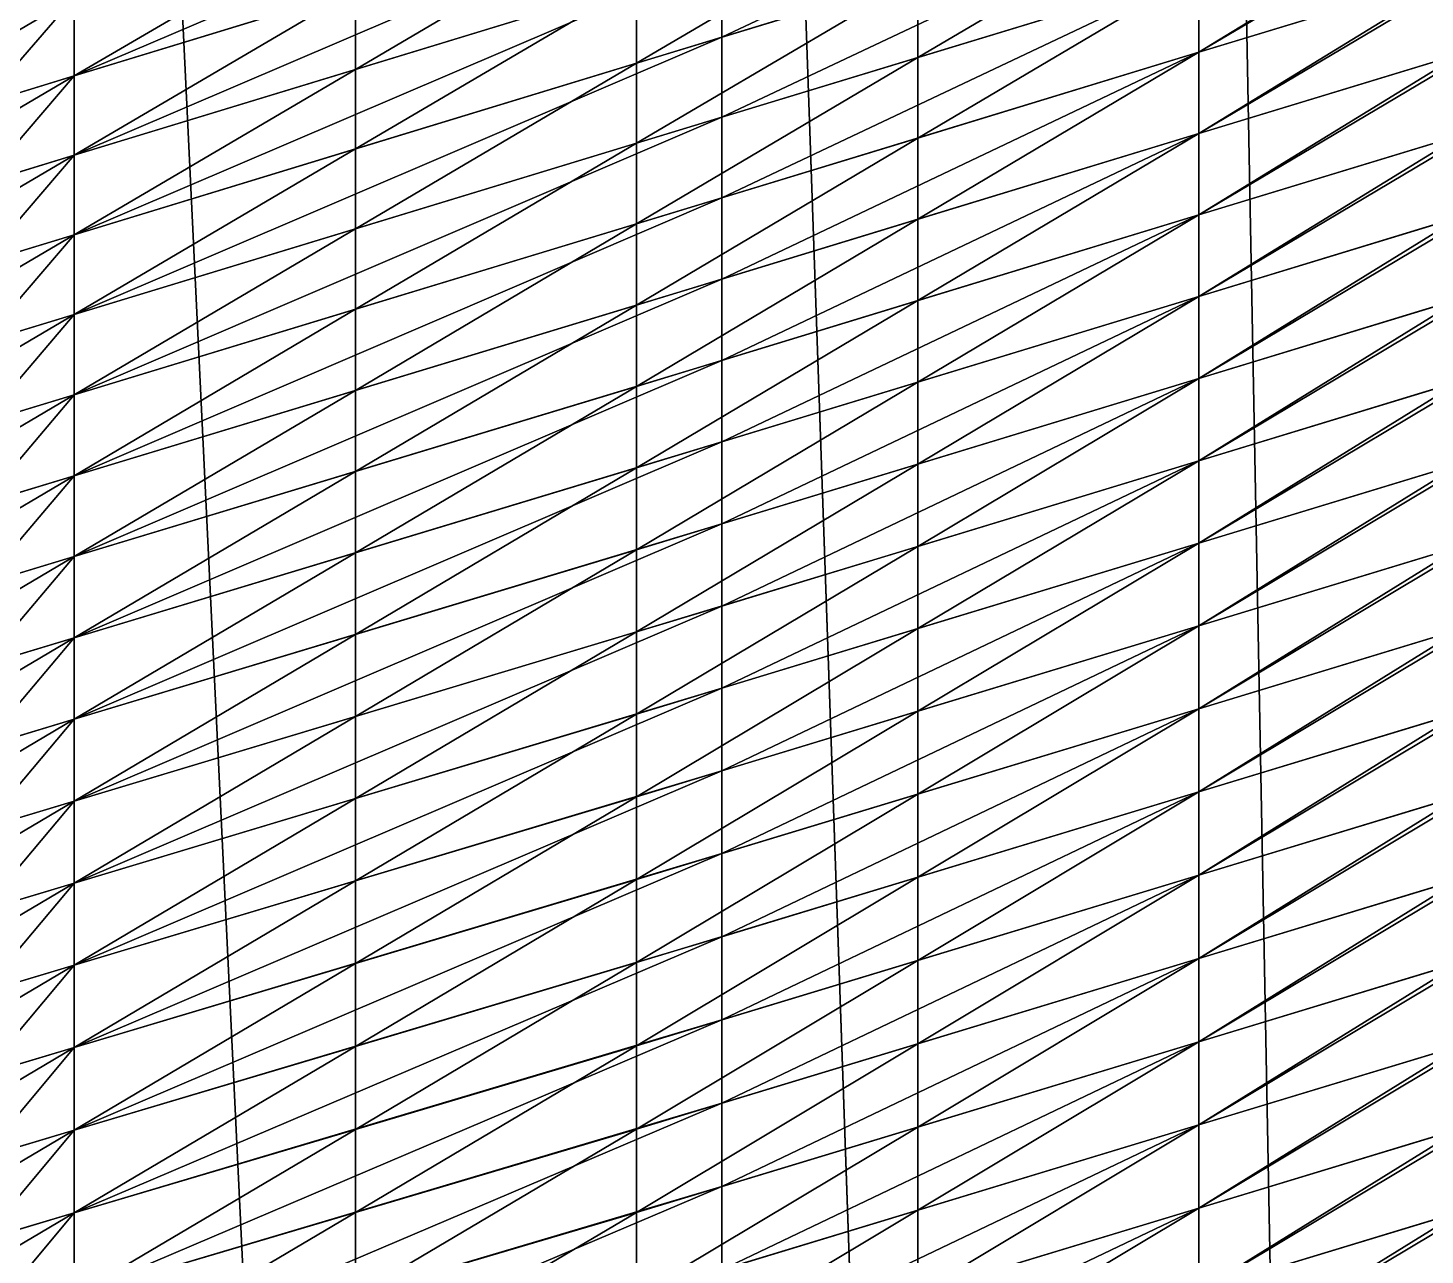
# Model space of a CAD drawing. Header units: metres. Extents: x -3 to 177, y -14 to 14.
# Drawn here: x 11.737 to 14.407, y 6.037 to 8.383 of the extents above; entities that cross this region are included whole.
import ezdxf

# ---------------------------------------------------------------- set-up
doc = ezdxf.new("R2010")
doc.units = ezdxf.units.M
doc.layers.add('ENGINE_ROOM', color=7, linetype='Continuous', true_color=0xa1acbe)
doc.layers.add('HULL', color=7, linetype='Continuous', true_color=0x528ba5)

msp = doc.modelspace()

# ---------------------------------------------------------------- linework, layer by layer
at = {"layer": 'ENGINE_ROOM'}
for points in [[(13.975, 13.1828, 14.6475), (14.4778, -13.271, 14.644), (14.4778, 13.271, 14.644)], [(13.0631, 13.0226, 14.6539), (13.975, -13.1828, 14.6475), (13.975, 13.1828, 14.6475)], [(13.975, 13.1828, 14.6475), (13.975, -13.1828, 14.6475), (14.4778, -13.271, 14.644)], [(11.825, 12.714, 14.6662), (13.0631, -13.0226, 14.6539), (13.0631, 13.0226, 14.6539)], [(13.0631, 13.0226, 14.6539), (13.0631, -13.0226, 14.6539), (13.975, -13.1828, 14.6475)], [(11.6483, 12.668, 14.6681), (11.825, -12.714, 14.6662), (11.825, 12.714, 14.6662)], [(11.825, 12.714, 14.6662), (11.825, -12.714, 14.6662), (13.0631, -13.0226, 14.6539)], [(11.6483, 12.668, 14.6681), (11.6483, -12.668, 14.6681), (11.825, -12.714, 14.6662)], [(11.825, 8.2912, 7.3056), (11.825, 8.4409, 7.3738), (13.0631, 8.8197, 7.2317)], [(11.825, 8.2912, 7.3056), (13.0631, 8.8197, 7.2317), (13.0631, 8.67, 7.1599)], [(13.0631, 8.3653, 7.028), (13.0631, 8.5178, 7.0936), (13.975, 8.7957, 6.9737)], [(13.0631, 8.3653, 7.028), (13.975, 8.7957, 6.9737), (13.975, 8.6433, 6.9059)], [(11.825, 8.1396, 7.2415), (11.825, 8.2912, 7.3056), (13.0631, 8.67, 7.1599)], [(11.825, 8.1396, 7.2415), (13.0631, 8.67, 7.1599), (13.0631, 8.5178, 7.0936)], [(13.0631, 8.2124, 6.9632), (13.0631, 8.3653, 7.028), (13.975, 8.6433, 6.9059)], [(13.0631, 8.2124, 6.9632), (13.975, 8.6433, 6.9059), (13.975, 8.4904, 6.8391)], [(13.975, 8.3364, 6.775), (13.975, 8.4904, 6.8391), (14.4778, 8.6436, 6.7707)], [(13.975, 8.3364, 6.775), (14.4778, 8.6436, 6.7707), (14.4778, 8.4897, 6.7052)], [(11.825, 7.9877, 7.1779), (11.825, 8.1396, 7.2415), (13.0631, 8.5178, 7.0936)], [(11.825, 7.9877, 7.1779), (13.0631, 8.5178, 7.0936), (13.0631, 8.3653, 7.028)], [(13.0631, 8.0583, 6.9016), (13.0631, 8.2124, 6.9632), (13.975, 8.4904, 6.8391)], [(13.0631, 8.0583, 6.9016), (13.975, 8.4904, 6.8391), (13.975, 8.3364, 6.775)], [(13.975, 8.181, 6.7143), (13.975, 8.3364, 6.775), (14.4778, 8.4897, 6.7052)], [(13.975, 8.181, 6.7143), (14.4778, 8.4897, 6.7052), (14.4778, 8.3343, 6.6432)], [(11.6483, 8.2371, 7.3261), (11.6483, 8.3868, 7.3938), (11.825, 8.4409, 7.3738)], [(11.6483, 8.2371, 7.3261), (11.825, 8.4409, 7.3738), (11.825, 8.2912, 7.3056)], [(11.825, 7.8353, 7.1159), (11.825, 7.9877, 7.1779), (13.0631, 8.3653, 7.028)], [(11.825, 7.8353, 7.1159), (13.0631, 8.3653, 7.028), (13.0631, 8.2124, 6.9632)], [(13.0631, 7.9029, 6.8433), (13.0631, 8.0583, 6.9016), (13.975, 8.3364, 6.775)], [(13.0631, 7.9029, 6.8433), (13.975, 8.3364, 6.775), (13.975, 8.181, 6.7143)], [(13.975, 8.0255, 6.6538), (13.975, 8.181, 6.7143), (14.4778, 8.3343, 6.6432)], [(13.975, 8.0255, 6.6538), (14.4778, 8.3343, 6.6432), (14.4778, 8.1789, 6.5813)], [(11.6483, 8.0856, 7.2623), (11.6483, 8.2371, 7.3261), (11.825, 8.2912, 7.3056)], [(11.6483, 8.0856, 7.2623), (11.825, 8.2912, 7.3056), (11.825, 8.1396, 7.2415)], [(11.825, 7.6816, 7.0569), (11.825, 7.8353, 7.1159), (13.0631, 8.2124, 6.9632)], [(11.825, 7.6816, 7.0569), (13.0631, 8.2124, 6.9632), (13.0631, 8.0583, 6.9016)], [(13.0631, 7.7474, 6.7852), (13.0631, 7.9029, 6.8433), (13.975, 8.181, 6.7143)], [(13.0631, 7.7474, 6.7852), (13.975, 8.181, 6.7143), (13.975, 8.0255, 6.6538)], [(13.975, 7.8697, 6.594), (13.975, 8.0255, 6.6538), (14.4778, 8.1789, 6.5813)], [(13.975, 7.8697, 6.594), (14.4778, 8.1789, 6.5813), (14.4778, 8.023, 6.5206)], [(11.6483, 7.9338, 7.1989), (11.6483, 8.0856, 7.2623), (11.825, 8.1396, 7.2415)], [(11.6483, 7.9338, 7.1989), (11.825, 8.1396, 7.2415), (11.825, 7.9877, 7.1779)], [(11.825, 7.5269, 7.0005), (11.825, 7.6816, 7.0569), (13.0631, 8.0583, 6.9016)], [(11.825, 7.5269, 7.0005), (13.0631, 8.0583, 6.9016), (13.0631, 7.9029, 6.8433)], [(13.0631, 7.5918, 6.7273), (13.0631, 7.7474, 6.7852), (13.975, 8.0255, 6.6538)], [(13.0631, 7.5918, 6.7273), (13.975, 8.0255, 6.6538), (13.975, 7.8697, 6.594)], [(13.975, 7.7128, 6.5374), (13.975, 7.8697, 6.594), (14.4778, 8.023, 6.5206)], [(13.975, 7.7128, 6.5374), (14.4778, 8.023, 6.5206), (14.4778, 7.866, 6.4627)], [(11.6483, 7.7814, 7.1373), (11.6483, 7.9338, 7.1989), (11.825, 7.9877, 7.1779)], [(11.6483, 7.7814, 7.1373), (11.825, 7.9877, 7.1779), (11.825, 7.8353, 7.1159)], [(11.825, 7.3721, 6.9445), (11.825, 7.5269, 7.0005), (13.0631, 7.9029, 6.8433)], [(11.825, 7.3721, 6.9445), (13.0631, 7.9029, 6.8433), (13.0631, 7.7474, 6.7852)], [(13.0631, 7.4349, 6.6729), (13.0631, 7.5918, 6.7273), (13.975, 7.8697, 6.594)], [(13.0631, 7.4349, 6.6729), (13.975, 7.8697, 6.594), (13.975, 7.7128, 6.5374)], [(13.975, 7.5555, 6.482), (13.975, 7.7128, 6.5374), (14.4778, 7.866, 6.4627)], [(13.975, 7.5555, 6.482), (14.4778, 7.866, 6.4627), (14.4778, 7.7086, 6.4061)], [(11.6483, 7.6279, 7.0787), (11.6483, 7.7814, 7.1373), (11.825, 7.8353, 7.1159)], [(11.6483, 7.6279, 7.0787), (11.825, 7.8353, 7.1159), (11.825, 7.6816, 7.0569)], [(11.825, 7.2171, 6.8892), (11.825, 7.3721, 6.9445), (13.0631, 7.7474, 6.7852)], [(11.825, 7.2171, 6.8892), (13.0631, 7.7474, 6.7852), (13.0631, 7.5918, 6.7273)], [(13.0631, 7.2777, 6.6196), (13.0631, 7.4349, 6.6729), (13.975, 7.7128, 6.5374)], [(13.0631, 7.2777, 6.6196), (13.975, 7.7128, 6.5374), (13.975, 7.5555, 6.482)], [(13.975, 7.3979, 6.4271), (13.975, 7.5555, 6.482), (14.4778, 7.7086, 6.4061)], [(13.975, 7.3979, 6.4271), (14.4778, 7.7086, 6.4061), (14.4778, 7.5509, 6.3502)], [(11.6483, 7.4733, 7.0226), (11.6483, 7.6279, 7.0787), (11.825, 7.6816, 7.0569)], [(11.6483, 7.4733, 7.0226), (11.825, 7.6816, 7.0569), (11.825, 7.5269, 7.0005)], [(11.825, 7.0611, 6.8368), (11.825, 7.2171, 6.8892), (13.0631, 7.5918, 6.7273)], [(11.825, 7.0611, 6.8368), (13.0631, 7.5918, 6.7273), (13.0631, 7.4349, 6.6729)], [(13.0631, 7.1204, 6.5665), (13.0631, 7.2777, 6.6196), (13.975, 7.5555, 6.482)], [(13.0631, 7.1204, 6.5665), (13.975, 7.5555, 6.482), (13.975, 7.3979, 6.4271)], [(13.975, 7.2399, 6.3736), (13.975, 7.3979, 6.4271), (14.4778, 7.5509, 6.3502)], [(13.975, 7.2399, 6.3736), (14.4778, 7.5509, 6.3502), (14.4778, 7.3928, 6.2956)], [(11.6483, 7.3186, 6.9668), (11.6483, 7.4733, 7.0226), (11.825, 7.5269, 7.0005)], [(11.6483, 7.3186, 6.9668), (11.825, 7.5269, 7.0005), (11.825, 7.3721, 6.9445)], [(11.825, 6.9046, 6.7855), (11.825, 7.0611, 6.8368), (13.0631, 7.4349, 6.6729)], [(11.825, 6.9046, 6.7855), (13.0631, 7.4349, 6.6729), (13.0631, 7.2777, 6.6196)], [(13.0631, 6.9626, 6.515), (13.0631, 7.1204, 6.5665), (13.975, 7.3979, 6.4271)], [(13.0631, 6.9626, 6.515), (13.975, 7.3979, 6.4271), (13.975, 7.2399, 6.3736)], [(11.6483, 7.1637, 6.912), (11.6483, 7.3186, 6.9668), (11.825, 7.3721, 6.9445)], [(11.6483, 7.1637, 6.912), (11.825, 7.3721, 6.9445), (11.825, 7.2171, 6.8892)], [(13.975, 7.0813, 6.3217), (13.975, 7.2399, 6.3736), (14.4778, 7.3928, 6.2956)], [(13.975, 7.0813, 6.3217), (14.4778, 7.3928, 6.2956), (14.4778, 7.2341, 6.2426)], [(11.825, 6.748, 6.7347), (11.825, 6.9046, 6.7855), (13.0631, 7.2777, 6.6196)], [(11.825, 6.748, 6.7347), (13.0631, 7.2777, 6.6196), (13.0631, 7.1204, 6.5665)], [(13.0631, 6.8042, 6.4652), (13.0631, 6.9626, 6.515), (13.975, 7.2399, 6.3736)], [(13.0631, 6.8042, 6.4652), (13.975, 7.2399, 6.3736), (13.975, 7.0813, 6.3217)], [(11.6483, 7.0078, 6.8597), (11.6483, 7.1637, 6.912), (11.825, 7.2171, 6.8892)], [(11.6483, 7.0078, 6.8597), (11.825, 7.2171, 6.8892), (11.825, 7.0611, 6.8368)], [(13.975, 6.9223, 6.2712), (13.975, 7.0813, 6.3217), (14.4778, 7.2341, 6.2426)], [(13.975, 6.9223, 6.2712), (14.4778, 7.2341, 6.2426), (14.4778, 7.0751, 6.1907)], [(11.825, 6.591, 6.6853), (11.825, 6.748, 6.7347), (13.0631, 7.1204, 6.5665)], [(11.825, 6.591, 6.6853), (13.0631, 7.1204, 6.5665), (13.0631, 6.9626, 6.515)], [(13.0631, 6.6453, 6.4171), (13.0631, 6.8042, 6.4652), (13.975, 7.0813, 6.3217)], [(13.0631, 6.6453, 6.4171), (13.975, 7.0813, 6.3217), (13.975, 6.9223, 6.2712)], [(11.6483, 6.8515, 6.8087), (11.6483, 7.0078, 6.8597), (11.825, 7.0611, 6.8368)], [(11.6483, 6.8515, 6.8087), (11.825, 7.0611, 6.8368), (11.825, 6.9046, 6.7855)], [(13.975, 6.7632, 6.221), (13.975, 6.9223, 6.2712), (14.4778, 7.0751, 6.1907)], [(13.975, 6.7632, 6.221), (14.4778, 7.0751, 6.1907), (14.4778, 6.9159, 6.1392)], [(11.825, 6.4334, 6.6378), (11.825, 6.591, 6.6853), (13.0631, 6.9626, 6.515)], [(11.825, 6.4334, 6.6378), (13.0631, 6.9626, 6.515), (13.0631, 6.8042, 6.4652)], [(13.0631, 6.4863, 6.3694), (13.0631, 6.6453, 6.4171), (13.975, 6.9223, 6.2712)], [(13.0631, 6.4863, 6.3694), (13.975, 6.9223, 6.2712), (13.975, 6.7632, 6.221)], [(11.6483, 6.695, 6.7583), (11.6483, 6.8515, 6.8087), (11.825, 6.9046, 6.7855)], [(11.6483, 6.695, 6.7583), (11.825, 6.9046, 6.7855), (11.825, 6.748, 6.7347)], [(13.975, 6.6039, 6.1715), (13.975, 6.7632, 6.221), (14.4778, 6.9159, 6.1392)], [(13.975, 6.6039, 6.1715), (14.4778, 6.9159, 6.1392), (14.4778, 6.7566, 6.0883)], [(11.825, 6.2754, 6.5918), (11.825, 6.4334, 6.6378), (13.0631, 6.8042, 6.4652)], [(11.825, 6.2754, 6.5918), (13.0631, 6.8042, 6.4652), (13.0631, 6.6453, 6.4171)], [(13.0631, 6.3271, 6.3226), (13.0631, 6.4863, 6.3694), (13.975, 6.7632, 6.221)], [(13.0631, 6.3271, 6.3226), (13.975, 6.7632, 6.221), (13.975, 6.6039, 6.1715)], [(11.6483, 6.5381, 6.7091), (11.6483, 6.695, 6.7583), (11.825, 6.748, 6.7347)], [(11.6483, 6.5381, 6.7091), (11.825, 6.748, 6.7347), (11.825, 6.591, 6.6853)], [(13.975, 6.4446, 6.1221), (13.975, 6.6039, 6.1715), (14.4778, 6.7566, 6.0883)], [(13.975, 6.4446, 6.1221), (14.4778, 6.7566, 6.0883), (14.4778, 6.5973, 6.0373)], [(11.825, 6.1172, 6.5462), (11.825, 6.2754, 6.5918), (13.0631, 6.6453, 6.4171)], [(11.825, 6.1172, 6.5462), (13.0631, 6.6453, 6.4171), (13.0631, 6.4863, 6.3694)], [(13.0631, 6.1678, 6.2758), (13.0631, 6.3271, 6.3226), (13.975, 6.6039, 6.1715)], [(13.0631, 6.1678, 6.2758), (13.975, 6.6039, 6.1715), (13.975, 6.4446, 6.1221)], [(13.975, 6.2854, 6.0722), (13.975, 6.4446, 6.1221), (14.4778, 6.5973, 6.0373)], [(13.975, 6.2854, 6.0722), (14.4778, 6.5973, 6.0373), (14.4778, 6.4381, 5.9859)], [(11.6483, 6.3806, 6.662), (11.6483, 6.5381, 6.7091), (11.825, 6.591, 6.6853)], [(11.6483, 6.3806, 6.662), (11.825, 6.591, 6.6853), (11.825, 6.4334, 6.6378)], [(11.825, 5.9587, 6.5017), (11.825, 6.1172, 6.5462), (13.0631, 6.4863, 6.3694)], [(11.825, 5.9587, 6.5017), (13.0631, 6.4863, 6.3694), (13.0631, 6.3271, 6.3226)], [(13.0631, 6.0086, 6.2287), (13.0631, 6.1678, 6.2758), (13.975, 6.4446, 6.1221)], [(13.0631, 6.0086, 6.2287), (13.975, 6.4446, 6.1221), (13.975, 6.2854, 6.0722)], [(13.975, 6.1265, 6.0215), (13.975, 6.2854, 6.0722), (14.4778, 6.4381, 5.9859)], [(13.975, 6.1265, 6.0215), (14.4778, 6.4381, 5.9859), (14.4778, 6.2792, 5.9338)], [(11.6483, 6.2227, 6.6162), (11.6483, 6.3806, 6.662), (11.825, 6.4334, 6.6378)], [(11.6483, 6.2227, 6.6162), (11.825, 6.4334, 6.6378), (11.825, 6.2754, 6.5918)], [(11.825, 5.8001, 6.4576), (11.825, 5.9587, 6.5017), (13.0631, 6.3271, 6.3226)], [(11.825, 5.8001, 6.4576), (13.0631, 6.3271, 6.3226), (13.0631, 6.1678, 6.2758)], [(13.0631, 5.8497, 6.1805), (13.0631, 6.0086, 6.2287), (13.975, 6.2854, 6.0722)], [(13.0631, 5.8497, 6.1805), (13.975, 6.2854, 6.0722), (13.975, 6.1265, 6.0215)], [(13.975, 5.9678, 5.9704), (13.975, 6.1265, 6.0215), (14.4778, 6.2792, 5.9338)], [(13.975, 5.9678, 5.9704), (14.4778, 6.2792, 5.9338), (14.4778, 6.1205, 5.881)], [(11.6483, 6.0647, 6.5708), (11.6483, 6.2227, 6.6162), (11.825, 6.2754, 6.5918)], [(11.6483, 6.0647, 6.5708), (11.825, 6.2754, 6.5918), (11.825, 6.1172, 6.5462)], [(11.825, 5.6416, 6.4133), (11.825, 5.8001, 6.4576), (13.0631, 6.1678, 6.2758)], [(11.825, 5.6416, 6.4133), (13.0631, 6.1678, 6.2758), (13.0631, 6.0086, 6.2287)], [(11.6483, 5.9063, 6.5267), (11.6483, 6.0647, 6.5708), (11.825, 6.1172, 6.5462)], [(11.6483, 5.9063, 6.5267), (11.825, 6.1172, 6.5462), (11.825, 5.9587, 6.5017)], [(13.0631, 5.6909, 6.1324), (13.0631, 5.8497, 6.1805), (13.975, 6.1265, 6.0215)], [(13.0631, 5.6909, 6.1324), (13.975, 6.1265, 6.0215), (13.975, 5.9678, 5.9704)], [(13.975, 5.8096, 5.9175), (13.975, 5.9678, 5.9704), (14.4778, 6.1205, 5.881)], [(13.975, 5.8096, 5.9175), (14.4778, 6.1205, 5.881), (14.4778, 5.9623, 5.8266)]]:
    msp.add_3dface(points, dxfattribs=at)
at = {"layer": 'HULL'}
for points in [[(13.975, 8.3364, 6.775), (13.975, 8.4904, 6.8391), (14.5125, 8.6542, 6.766)], [(13.975, 8.3364, 6.775), (14.5125, 8.6542, 6.766), (14.5125, 8.5003, 6.7004)], [(12.9, 8.3156, 7.0499), (12.9, 8.4681, 7.115), (13.4375, 8.6319, 7.0444)], [(12.9, 8.3156, 7.0499), (13.4375, 8.6319, 7.0444), (13.4375, 8.4794, 6.9779)], [(13.4375, 8.3266, 6.9123), (13.4375, 8.4794, 6.9779), (13.975, 8.6433, 6.9059)], [(13.4375, 8.3266, 6.9123), (13.975, 8.6433, 6.9059), (13.975, 8.4904, 6.8391)], [(11.825, 8.2912, 7.3056), (11.825, 8.4409, 7.3738), (12.3625, 8.6055, 7.3131)], [(11.825, 8.2912, 7.3056), (12.3625, 8.6055, 7.3131), (12.3625, 8.4558, 7.2432)], [(12.3625, 8.3038, 7.1783), (12.3625, 8.4558, 7.2432), (12.9, 8.6203, 7.1808)], [(12.3625, 8.3038, 7.1783), (12.9, 8.6203, 7.1808), (12.9, 8.4681, 7.115)], [(11.2875, 8.2764, 7.4346), (11.2875, 8.4254, 7.5029), (11.825, 8.5902, 7.4432)], [(11.2875, 8.2764, 7.4346), (11.825, 8.5902, 7.4432), (11.825, 8.4409, 7.3738)], [(13.975, 8.181, 6.7143), (13.975, 8.3364, 6.775), (14.5125, 8.5003, 6.7004)], [(13.975, 8.181, 6.7143), (14.5125, 8.5003, 6.7004), (14.5125, 8.3449, 6.6383)], [(12.3625, 8.1517, 7.1139), (12.3625, 8.3038, 7.1783), (12.9, 8.4681, 7.115)], [(12.3625, 8.1517, 7.1139), (12.9, 8.4681, 7.115), (12.9, 8.3156, 7.0499)], [(12.9, 8.1627, 6.9854), (12.9, 8.3156, 7.0499), (13.4375, 8.4794, 6.9779)], [(12.9, 8.1627, 6.9854), (13.4375, 8.4794, 6.9779), (13.4375, 8.3266, 6.9123)], [(13.4375, 8.1725, 6.8496), (13.4375, 8.3266, 6.9123), (13.975, 8.4904, 6.8391)], [(13.4375, 8.1725, 6.8496), (13.975, 8.4904, 6.8391), (13.975, 8.3364, 6.775)], [(11.2875, 8.1266, 7.3679), (11.2875, 8.2764, 7.4346), (11.825, 8.4409, 7.3738)], [(11.2875, 8.1266, 7.3679), (11.825, 8.4409, 7.3738), (11.825, 8.2912, 7.3056)], [(11.825, 8.1396, 7.2415), (11.825, 8.2912, 7.3056), (12.3625, 8.4558, 7.2432)], [(11.825, 8.1396, 7.2415), (12.3625, 8.4558, 7.2432), (12.3625, 8.3038, 7.1783)], [(13.4375, 8.0171, 6.7903), (13.4375, 8.1725, 6.8496), (13.975, 8.3364, 6.775)], [(13.4375, 8.0171, 6.7903), (13.975, 8.3364, 6.775), (13.975, 8.181, 6.7143)], [(13.975, 8.0255, 6.6538), (13.975, 8.181, 6.7143), (14.5125, 8.3449, 6.6383)], [(13.975, 8.0255, 6.6538), (14.5125, 8.3449, 6.6383), (14.5125, 8.1895, 6.5763)], [(12.3625, 7.999, 7.0507), (12.3625, 8.1517, 7.1139), (12.9, 8.3156, 7.0499)], [(12.3625, 7.999, 7.0507), (12.9, 8.3156, 7.0499), (12.9, 8.1627, 6.9854)], [(12.9, 8.0086, 6.9242), (12.9, 8.1627, 6.9854), (13.4375, 8.3266, 6.9123)], [(12.9, 8.0086, 6.9242), (13.4375, 8.3266, 6.9123), (13.4375, 8.1725, 6.8496)], [(11.2875, 7.9753, 7.3047), (11.2875, 8.1266, 7.3679), (11.825, 8.2912, 7.3056)], [(11.2875, 7.9753, 7.3047), (11.825, 8.2912, 7.3056), (11.825, 8.1396, 7.2415)], [(11.825, 7.9877, 7.1779), (11.825, 8.1396, 7.2415), (12.3625, 8.3038, 7.1783)], [(11.825, 7.9877, 7.1779), (12.3625, 8.3038, 7.1783), (12.3625, 8.1517, 7.1139)], [(12.9, 7.8531, 6.8664), (12.9, 8.0086, 6.9242), (13.4375, 8.1725, 6.8496)], [(12.9, 7.8531, 6.8664), (13.4375, 8.1725, 6.8496), (13.4375, 8.0171, 6.7903)], [(13.4375, 7.8616, 6.7312), (13.4375, 8.0171, 6.7903), (13.975, 8.181, 6.7143)], [(13.4375, 7.8616, 6.7312), (13.975, 8.181, 6.7143), (13.975, 8.0255, 6.6538)], [(13.975, 7.8697, 6.594), (13.975, 8.0255, 6.6538), (14.5125, 8.1895, 6.5763)], [(13.975, 7.8697, 6.594), (14.5125, 8.1895, 6.5763), (14.5125, 8.0336, 6.5155)], [(11.825, 7.8353, 7.1159), (11.825, 7.9877, 7.1779), (12.3625, 8.1517, 7.1139)], [(11.825, 7.8353, 7.1159), (12.3625, 8.1517, 7.1139), (12.3625, 7.999, 7.0507)], [(12.3625, 7.8451, 6.9905), (12.3625, 7.999, 7.0507), (12.9, 8.1627, 6.9854)], [(12.3625, 7.8451, 6.9905), (12.9, 8.1627, 6.9854), (12.9, 8.0086, 6.9242)], [(11.2875, 7.8238, 7.2419), (11.2875, 7.9753, 7.3047), (11.825, 8.1396, 7.2415)], [(11.2875, 7.8238, 7.2419), (11.825, 8.1396, 7.2415), (11.825, 7.9877, 7.1779)], [(12.9, 7.6976, 6.8087), (12.9, 7.8531, 6.8664), (13.4375, 8.0171, 6.7903)], [(12.9, 7.6976, 6.8087), (13.4375, 8.0171, 6.7903), (13.4375, 7.8616, 6.7312)], [(13.4375, 7.7059, 6.6726), (13.4375, 7.8616, 6.7312), (13.975, 8.0255, 6.6538)], [(13.4375, 7.7059, 6.6726), (13.975, 8.0255, 6.6538), (13.975, 7.8697, 6.594)], [(13.975, 7.7128, 6.5374), (13.975, 7.8697, 6.594), (14.5125, 8.0336, 6.5155)], [(13.975, 7.7128, 6.5374), (14.5125, 8.0336, 6.5155), (14.5125, 7.8766, 6.4576)], [(11.2875, 7.6715, 7.1811), (11.2875, 7.8238, 7.2419), (11.825, 7.9877, 7.1779)], [(11.2875, 7.6715, 7.1811), (11.825, 7.9877, 7.1779), (11.825, 7.8353, 7.1159)], [(11.825, 7.6816, 7.0569), (11.825, 7.8353, 7.1159), (12.3625, 7.999, 7.0507)], [(11.825, 7.6816, 7.0569), (12.3625, 7.999, 7.0507), (12.3625, 7.8451, 6.9905)], [(12.3625, 7.69, 6.9335), (12.3625, 7.8451, 6.9905), (12.9, 8.0086, 6.9242)], [(12.3625, 7.69, 6.9335), (12.9, 8.0086, 6.9242), (12.9, 7.8531, 6.8664)], [(12.3625, 7.5349, 6.8766), (12.3625, 7.69, 6.9335), (12.9, 7.8531, 6.8664)], [(12.3625, 7.5349, 6.8766), (12.9, 7.8531, 6.8664), (12.9, 7.6976, 6.8087)], [(12.9, 7.5421, 6.7511), (12.9, 7.6976, 6.8087), (13.4375, 7.8616, 6.7312)], [(12.9, 7.5421, 6.7511), (13.4375, 7.8616, 6.7312), (13.4375, 7.7059, 6.6726)], [(13.4375, 7.549, 6.6173), (13.4375, 7.7059, 6.6726), (13.975, 7.8697, 6.594)], [(13.4375, 7.549, 6.6173), (13.975, 7.8697, 6.594), (13.975, 7.7128, 6.5374)], [(13.975, 7.5555, 6.482), (13.975, 7.7128, 6.5374), (14.5125, 7.8766, 6.4576)], [(13.975, 7.5555, 6.482), (14.5125, 7.8766, 6.4576), (14.5125, 7.7192, 6.4009)], [(11.2875, 7.5181, 7.1232), (11.2875, 7.6715, 7.1811), (11.825, 7.8353, 7.1159)], [(11.2875, 7.5181, 7.1232), (11.825, 7.8353, 7.1159), (11.825, 7.6816, 7.0569)], [(11.825, 7.5269, 7.0005), (11.825, 7.6816, 7.0569), (12.3625, 7.8451, 6.9905)], [(11.825, 7.5269, 7.0005), (12.3625, 7.8451, 6.9905), (12.3625, 7.69, 6.9335)], [(13.975, 7.3979, 6.4271), (13.975, 7.5555, 6.482), (14.5125, 7.7192, 6.4009)], [(13.975, 7.3979, 6.4271), (14.5125, 7.7192, 6.4009), (14.5125, 7.5614, 6.3449)], [(12.3625, 7.3796, 6.8202), (12.3625, 7.5349, 6.8766), (12.9, 7.6976, 6.8087)], [(12.3625, 7.3796, 6.8202), (12.9, 7.6976, 6.8087), (12.9, 7.5421, 6.7511)], [(12.9, 7.3853, 6.6971), (12.9, 7.5421, 6.7511), (13.4375, 7.7059, 6.6726)], [(12.9, 7.3853, 6.6971), (13.4375, 7.7059, 6.6726), (13.4375, 7.549, 6.6173)], [(13.4375, 7.3917, 6.5631), (13.4375, 7.549, 6.6173), (13.975, 7.7128, 6.5374)], [(13.4375, 7.3917, 6.5631), (13.975, 7.7128, 6.5374), (13.975, 7.5555, 6.482)], [(11.2875, 7.3638, 7.0676), (11.2875, 7.5181, 7.1232), (11.825, 7.6816, 7.0569)], [(11.2875, 7.3638, 7.0676), (11.825, 7.6816, 7.0569), (11.825, 7.5269, 7.0005)], [(11.825, 7.3721, 6.9445), (11.825, 7.5269, 7.0005), (12.3625, 7.69, 6.9335)], [(11.825, 7.3721, 6.9445), (12.3625, 7.69, 6.9335), (12.3625, 7.5349, 6.8766)], [(13.975, 7.2399, 6.3736), (13.975, 7.3979, 6.4271), (14.5125, 7.5614, 6.3449)], [(13.975, 7.2399, 6.3736), (14.5125, 7.5614, 6.3449), (14.5125, 7.4033, 6.2903)], [(11.825, 7.2171, 6.8892), (11.825, 7.3721, 6.9445), (12.3625, 7.5349, 6.8766)], [(11.825, 7.2171, 6.8892), (12.3625, 7.5349, 6.8766), (12.3625, 7.3796, 6.8202)], [(12.3625, 7.2232, 6.7669), (12.3625, 7.3796, 6.8202), (12.9, 7.5421, 6.7511)], [(12.3625, 7.2232, 6.7669), (12.9, 7.5421, 6.7511), (12.9, 7.3853, 6.6971)], [(12.9, 7.228, 6.6443), (12.9, 7.3853, 6.6971), (13.4375, 7.549, 6.6173)], [(12.9, 7.228, 6.6443), (13.4375, 7.549, 6.6173), (13.4375, 7.3917, 6.5631)], [(13.4375, 7.2344, 6.5092), (13.4375, 7.3917, 6.5631), (13.975, 7.5555, 6.482)], [(13.4375, 7.2344, 6.5092), (13.975, 7.5555, 6.482), (13.975, 7.3979, 6.4271)], [(11.2875, 7.2094, 7.0124), (11.2875, 7.3638, 7.0676), (11.825, 7.5269, 7.0005)], [(11.2875, 7.2094, 7.0124), (11.825, 7.5269, 7.0005), (11.825, 7.3721, 6.9445)], [(13.4375, 7.0765, 6.4569), (13.4375, 7.2344, 6.5092), (13.975, 7.3979, 6.4271)], [(13.4375, 7.0765, 6.4569), (13.975, 7.3979, 6.4271), (13.975, 7.2399, 6.3736)], [(13.975, 7.0813, 6.3217), (13.975, 7.2399, 6.3736), (14.5125, 7.4033, 6.2903)], [(13.975, 7.0813, 6.3217), (14.5125, 7.4033, 6.2903), (14.5125, 7.2446, 6.2371)], [(11.2875, 7.0546, 6.9583), (11.2875, 7.2094, 7.0124), (11.825, 7.3721, 6.9445)], [(11.2875, 7.0546, 6.9583), (11.825, 7.3721, 6.9445), (11.825, 7.2171, 6.8892)], [(11.825, 7.0611, 6.8368), (11.825, 7.2171, 6.8892), (12.3625, 7.3796, 6.8202)], [(11.825, 7.0611, 6.8368), (12.3625, 7.3796, 6.8202), (12.3625, 7.2232, 6.7669)], [(12.3625, 7.0663, 6.7149), (12.3625, 7.2232, 6.7669), (12.9, 7.3853, 6.6971)], [(12.3625, 7.0663, 6.7149), (12.9, 7.3853, 6.6971), (12.9, 7.228, 6.6443)], [(12.9, 7.0708, 6.5914), (12.9, 7.228, 6.6443), (13.4375, 7.3917, 6.5631)], [(12.9, 7.0708, 6.5914), (13.4375, 7.3917, 6.5631), (13.4375, 7.2344, 6.5092)], [(13.4375, 6.918, 6.4063), (13.4375, 7.0765, 6.4569), (13.975, 7.2399, 6.3736)], [(13.4375, 6.918, 6.4063), (13.975, 7.2399, 6.3736), (13.975, 7.0813, 6.3217)], [(13.975, 6.9223, 6.2712), (13.975, 7.0813, 6.3217), (14.5125, 7.2446, 6.2371)], [(13.975, 6.9223, 6.2712), (14.5125, 7.2446, 6.2371), (14.5125, 7.0856, 6.1851)], [(11.2875, 6.899, 6.9066), (11.2875, 7.0546, 6.9583), (11.825, 7.2171, 6.8892)], [(11.2875, 6.899, 6.9066), (11.825, 7.2171, 6.8892), (11.825, 7.0611, 6.8368)], [(11.825, 6.9046, 6.7855), (11.825, 7.0611, 6.8368), (12.3625, 7.2232, 6.7669)], [(11.825, 6.9046, 6.7855), (12.3625, 7.2232, 6.7669), (12.3625, 7.0663, 6.7149)], [(12.3625, 6.9094, 6.6631), (12.3625, 7.0663, 6.7149), (12.9, 7.228, 6.6443)], [(12.3625, 6.9094, 6.6631), (12.9, 7.228, 6.6443), (12.9, 7.0708, 6.5914)], [(12.9, 6.913, 6.5402), (12.9, 7.0708, 6.5914), (13.4375, 7.2344, 6.5092)], [(12.9, 6.913, 6.5402), (13.4375, 7.2344, 6.5092), (13.4375, 7.0765, 6.4569)], [(13.4375, 6.7591, 6.3572), (13.4375, 6.918, 6.4063), (13.975, 7.0813, 6.3217)], [(13.4375, 6.7591, 6.3572), (13.975, 7.0813, 6.3217), (13.975, 6.9223, 6.2712)], [(13.975, 6.7632, 6.221), (13.975, 6.9223, 6.2712), (14.5125, 7.0856, 6.1851)], [(13.975, 6.7632, 6.221), (14.5125, 7.0856, 6.1851), (14.5125, 6.9264, 6.1336)], [(11.2875, 6.7429, 6.8561), (11.2875, 6.899, 6.9066), (11.825, 7.0611, 6.8368)], [(11.2875, 6.7429, 6.8561), (11.825, 7.0611, 6.8368), (11.825, 6.9046, 6.7855)], [(11.825, 6.748, 6.7347), (11.825, 6.9046, 6.7855), (12.3625, 7.0663, 6.7149)], [(11.825, 6.748, 6.7347), (12.3625, 7.0663, 6.7149), (12.3625, 6.9094, 6.6631)], [(12.3625, 6.752, 6.6128), (12.3625, 6.9094, 6.6631), (12.9, 7.0708, 6.5914)], [(12.3625, 6.752, 6.6128), (12.9, 7.0708, 6.5914), (12.9, 6.913, 6.5402)], [(12.9, 6.7547, 6.4909), (12.9, 6.913, 6.5402), (13.4375, 7.0765, 6.4569)], [(12.9, 6.7547, 6.4909), (13.4375, 7.0765, 6.4569), (13.4375, 6.918, 6.4063)], [(12.9, 6.5958, 6.4432), (12.9, 6.7547, 6.4909), (13.4375, 6.918, 6.4063)], [(12.9, 6.5958, 6.4432), (13.4375, 6.918, 6.4063), (13.4375, 6.7591, 6.3572)], [(13.4375, 6.6, 6.3085), (13.4375, 6.7591, 6.3572), (13.975, 6.9223, 6.2712)], [(13.4375, 6.6, 6.3085), (13.975, 6.9223, 6.2712), (13.975, 6.7632, 6.221)], [(13.975, 6.6039, 6.1715), (13.975, 6.7632, 6.221), (14.5125, 6.9264, 6.1336)], [(13.975, 6.6039, 6.1715), (14.5125, 6.9264, 6.1336), (14.5125, 6.7671, 6.0825)], [(11.2875, 6.5867, 6.8064), (11.2875, 6.7429, 6.8561), (11.825, 6.9046, 6.7855)], [(11.2875, 6.5867, 6.8064), (11.825, 6.9046, 6.7855), (11.825, 6.748, 6.7347)], [(11.825, 6.591, 6.6853), (11.825, 6.748, 6.7347), (12.3625, 6.9094, 6.6631)], [(11.825, 6.591, 6.6853), (12.3625, 6.9094, 6.6631), (12.3625, 6.752, 6.6128)], [(12.3625, 6.594, 6.5644), (12.3625, 6.752, 6.6128), (12.9, 6.913, 6.5402)], [(12.3625, 6.594, 6.5644), (12.9, 6.913, 6.5402), (12.9, 6.7547, 6.4909)], [(12.9, 6.4368, 6.396), (12.9, 6.5958, 6.4432), (13.4375, 6.7591, 6.3572)], [(12.9, 6.4368, 6.396), (13.4375, 6.7591, 6.3572), (13.4375, 6.6, 6.3085)], [(13.4375, 6.4407, 6.2606), (13.4375, 6.6, 6.3085), (13.975, 6.7632, 6.221)], [(13.4375, 6.4407, 6.2606), (13.975, 6.7632, 6.221), (13.975, 6.6039, 6.1715)], [(13.975, 6.4446, 6.1221), (13.975, 6.6039, 6.1715), (14.5125, 6.7671, 6.0825)], [(13.975, 6.4446, 6.1221), (14.5125, 6.7671, 6.0825), (14.5125, 6.6078, 6.0314)], [(11.2875, 6.43, 6.7578), (11.2875, 6.5867, 6.8064), (11.825, 6.748, 6.7347)], [(11.2875, 6.43, 6.7578), (11.825, 6.748, 6.7347), (11.825, 6.591, 6.6853)], [(11.825, 6.4334, 6.6378), (11.825, 6.591, 6.6853), (12.3625, 6.752, 6.6128)], [(11.825, 6.4334, 6.6378), (12.3625, 6.752, 6.6128), (12.3625, 6.594, 6.5644)], [(12.3625, 6.4356, 6.5175), (12.3625, 6.594, 6.5644), (12.9, 6.7547, 6.4909)], [(12.3625, 6.4356, 6.5175), (12.9, 6.7547, 6.4909), (12.9, 6.5958, 6.4432)], [(12.9, 6.2776, 6.3496), (12.9, 6.4368, 6.396), (13.4375, 6.6, 6.3085)], [(12.9, 6.2776, 6.3496), (13.4375, 6.6, 6.3085), (13.4375, 6.4407, 6.2606)], [(13.4375, 6.2815, 6.2127), (13.4375, 6.4407, 6.2606), (13.975, 6.6039, 6.1715)], [(13.4375, 6.2815, 6.2127), (13.975, 6.6039, 6.1715), (13.975, 6.4446, 6.1221)], [(13.975, 6.2854, 6.0722), (13.975, 6.4446, 6.1221), (14.5125, 6.6078, 6.0314)], [(13.975, 6.2854, 6.0722), (14.5125, 6.6078, 6.0314), (14.5125, 6.4486, 5.98)], [(11.2875, 6.2728, 6.7113), (11.2875, 6.43, 6.7578), (11.825, 6.591, 6.6853)], [(11.2875, 6.2728, 6.7113), (11.825, 6.591, 6.6853), (11.825, 6.4334, 6.6378)], [(11.825, 6.2754, 6.5918), (11.825, 6.4334, 6.6378), (12.3625, 6.594, 6.5644)], [(11.825, 6.2754, 6.5918), (12.3625, 6.594, 6.5644), (12.3625, 6.4356, 6.5175)], [(12.3625, 6.277, 6.4711), (12.3625, 6.4356, 6.5175), (12.9, 6.5958, 6.4432)], [(12.3625, 6.277, 6.4711), (12.9, 6.5958, 6.4432), (12.9, 6.4368, 6.396)], [(12.3625, 6.1181, 6.4256), (12.3625, 6.277, 6.4711), (12.9, 6.4368, 6.396)], [(12.3625, 6.1181, 6.4256), (12.9, 6.4368, 6.396), (12.9, 6.2776, 6.3496)], [(12.9, 6.1183, 6.3033), (12.9, 6.2776, 6.3496), (13.4375, 6.4407, 6.2606)], [(12.9, 6.1183, 6.3033), (13.4375, 6.4407, 6.2606), (13.4375, 6.2815, 6.2127)], [(13.4375, 6.1223, 6.1644), (13.4375, 6.2815, 6.2127), (13.975, 6.4446, 6.1221)], [(13.4375, 6.1223, 6.1644), (13.975, 6.4446, 6.1221), (13.975, 6.2854, 6.0722)], [(13.975, 6.1265, 6.0215), (13.975, 6.2854, 6.0722), (14.5125, 6.4486, 5.98)], [(13.975, 6.1265, 6.0215), (14.5125, 6.4486, 5.98), (14.5125, 6.2897, 5.9277)], [(11.2875, 6.1151, 6.6661), (11.2875, 6.2728, 6.7113), (11.825, 6.4334, 6.6378)], [(11.2875, 6.1151, 6.6661), (11.825, 6.4334, 6.6378), (11.825, 6.2754, 6.5918)], [(11.825, 6.1172, 6.5462), (11.825, 6.2754, 6.5918), (12.3625, 6.4356, 6.5175)], [(11.825, 6.1172, 6.5462), (12.3625, 6.4356, 6.5175), (12.3625, 6.277, 6.4711)], [(11.825, 5.9587, 6.5017), (11.825, 6.1172, 6.5462), (12.3625, 6.277, 6.4711)], [(11.825, 5.9587, 6.5017), (12.3625, 6.277, 6.4711), (12.3625, 6.1181, 6.4256)], [(12.3625, 5.9592, 6.3804), (12.3625, 6.1181, 6.4256), (12.9, 6.2776, 6.3496)], [(12.3625, 5.9592, 6.3804), (12.9, 6.2776, 6.3496), (12.9, 6.1183, 6.3033)], [(12.9, 5.9591, 6.2566), (12.9, 6.1183, 6.3033), (13.4375, 6.2815, 6.2127)], [(12.9, 5.9591, 6.2566), (13.4375, 6.2815, 6.2127), (13.4375, 6.1223, 6.1644)], [(13.4375, 5.9634, 6.1152), (13.4375, 6.1223, 6.1644), (13.975, 6.2854, 6.0722)], [(13.4375, 5.9634, 6.1152), (13.975, 6.2854, 6.0722), (13.975, 6.1265, 6.0215)], [(13.975, 5.9678, 5.9704), (13.975, 6.1265, 6.0215), (14.5125, 6.2897, 5.9277)], [(13.975, 5.9678, 5.9704), (14.5125, 6.2897, 5.9277), (14.5125, 6.131, 5.8749)], [(11.2875, 5.9574, 6.6212), (11.2875, 6.1151, 6.6661), (11.825, 6.2754, 6.5918)], [(11.2875, 5.9574, 6.6212), (11.825, 6.2754, 6.5918), (11.825, 6.1172, 6.5462)], [(11.2875, 5.7993, 6.5777), (11.2875, 5.9574, 6.6212), (11.825, 6.1172, 6.5462)], [(11.2875, 5.7993, 6.5777), (11.825, 6.1172, 6.5462), (11.825, 5.9587, 6.5017)], [(11.825, 5.8001, 6.4576), (11.825, 5.9587, 6.5017), (12.3625, 6.1181, 6.4256)], [(11.825, 5.8001, 6.4576), (12.3625, 6.1181, 6.4256), (12.3625, 5.9592, 6.3804)], [(12.3625, 5.8004, 6.335), (12.3625, 5.9592, 6.3804), (12.9, 6.1183, 6.3033)], [(12.3625, 5.8004, 6.335), (12.9, 6.1183, 6.3033), (12.9, 5.9591, 6.2566)], [(12.9, 5.8002, 6.209), (12.9, 5.9591, 6.2566), (13.4375, 6.1223, 6.1644)], [(12.9, 5.8002, 6.209), (13.4375, 6.1223, 6.1644), (13.4375, 5.9634, 6.1152)], [(13.4375, 5.8046, 6.0659), (13.4375, 5.9634, 6.1152), (13.975, 6.1265, 6.0215)], [(13.4375, 5.8046, 6.0659), (13.975, 6.1265, 6.0215), (13.975, 5.9678, 5.9704)], [(13.975, 5.8096, 5.9175), (13.975, 5.9678, 5.9704), (14.5125, 6.131, 5.8749)], [(13.975, 5.8096, 5.9175), (14.5125, 6.131, 5.8749), (14.5125, 5.9729, 5.8203)]]:
    msp.add_3dface(points, dxfattribs=at)

doc.saveas('drawing.dxf')
